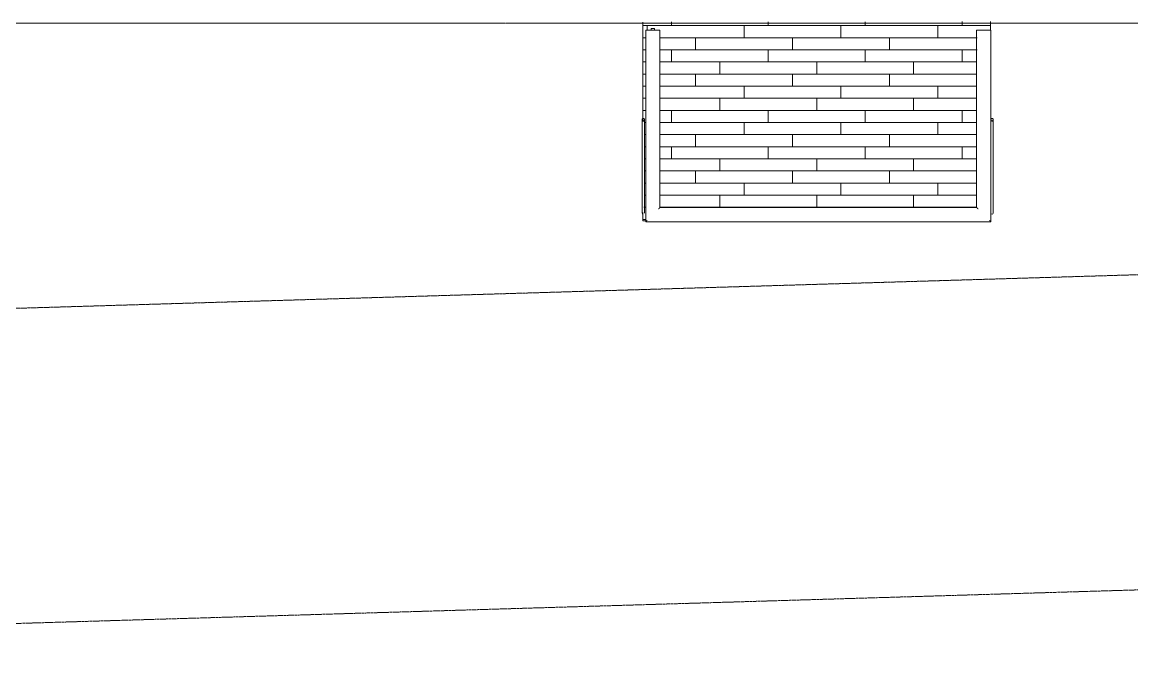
# Model space of a CAD drawing. Header units: inches. Extents: x -1558 to 1975, y 9767 to 12269.
# Drawn here: x 390 to 756.6, y 9772 to 9980.5 of the extents above; entities that cross this region are included whole.
import ezdxf

# ---------------------------------------------------------------- set-up
doc = ezdxf.new("R2010")
doc.units = ezdxf.units.IN
doc.header["$MEASUREMENT"] = 0
doc.linetypes.add('Dash 1_16_', pattern=[0.125, 0.0625, -0.0625])
doc.linetypes.add('Double Dash 3_8_', pattern=[1, 0.375, -0.125, 0.125, -0.125, 0.125, -0.125])
for name, color, linetype, lineweight in [('0-1', 7, 'Continuous', 5), ('0-2', 7, 'Continuous', 9), ('0-3', 10, 'Double Dash 3_8_', 15), ('A-FLOR-1', 7, 'Continuous', 9), ('A-FLOR-HRAL-1', 7, 'Continuous', 9), ('A-FLOR-PATT-1', 252, 'Continuous', 9), ('C-PROP-LINE-1', 10, 'Double Dash 3_8_', 15), ('C-PROP-LINE-2', 10, 'Dash 1_16_', 15), ('S-BEAM-1', 7, 'Continuous', 9)]:
    doc.layers.add(name, color=color, linetype=linetype, lineweight=lineweight)

# ---------------------------------------------------------------- blocks, each defined once
blk = doc.blocks.new('Railing - Baluster_01-2700443-KEY PLAN - 2ND FLOOR')
at = {"layer": 'A-FLOR-HRAL-1'}
for p, q in [((-0.59, 1.18), (0.59, 1.18)), ((-0.59, 0.59), (-0.59, 1.18)), ((0.59, 1.18), (0.59, 0.59))]:
    blk.add_line(p, q, dxfattribs=at)
blk = doc.blocks.new('Railing - Railing-3287919-KEY PLAN - 2ND FLOOR')
at = {"layer": 'A-FLOR-HRAL-1'}
for p, q in [((-3289.57, 9977.83), (-3289.57, 9914.58)), ((-3289.57, 9977.83), (-3289.1, 9977.83)), ((-3289.1, 9977.83), (-3285.32, 9977.83)), ((-3285.32, 9977.83), (-3284.85, 9977.83)), ((-3284.85, 9919.3), (-3284.85, 9977.83)), ((-3180.25, 9977.83), (-3180.25, 9919.3)), ((-3180.25, 9977.83), (-3179.78, 9977.83)), ((-3179.78, 9977.83), (-3176, 9977.83)), ((-3176, 9977.83), (-3175.52, 9977.83)), ((-3175.52, 9948.32), (-3175.52, 9977.83)), ((-3175.52, 9914.58), (-3175.52, 9943.99)), ((-3180.25, 9919.3), (-3284.85, 9919.3)), ((-3289.57, 9914.58), (-3175.52, 9914.58))]:
    blk.add_line(p, q, dxfattribs=at)
for points, knots in [([(-3285.32, 9918.83), (-3285.28, 9918.87), (-3285.22, 9918.93), (-3285.14, 9919.01), (-3285.09, 9919.06), (-3285.06, 9919.09), (-3285.02, 9919.13), (-3284.99, 9919.16), (-3284.97, 9919.18), (-3284.94, 9919.21), (-3284.91, 9919.24), (-3284.88, 9919.27), (-3284.86, 9919.29), (-3284.85, 9919.3), (-3284.85, 9919.3)], [0, 0, 0, 0, 0.166667, 0.25, 0.333333, 0.375, 0.416667, 0.5, 0.541667, 0.583333, 0.666667, 0.75, 0.833333, 1, 1, 1, 1]), ([(-3179.78, 9918.83), (-3179.82, 9918.87), (-3179.88, 9918.93), (-3179.96, 9919.01), (-3180, 9919.06), (-3180.04, 9919.09), (-3180.07, 9919.13), (-3180.1, 9919.16), (-3180.13, 9919.18), (-3180.16, 9919.21), (-3180.19, 9919.24), (-3180.21, 9919.27), (-3180.24, 9919.29), (-3180.25, 9919.3), (-3180.25, 9919.3)], [0, 0, 0, 0, 0.166667, 0.25, 0.333333, 0.375, 0.416667, 0.5, 0.541667, 0.583333, 0.666667, 0.75, 0.833333, 1, 1, 1, 1]), ([(-3289.57, 9914.58), (-3289.57, 9914.58), (-3289.56, 9914.59), (-3289.54, 9914.61), (-3289.51, 9914.64), (-3289.48, 9914.67), (-3289.46, 9914.69), (-3289.43, 9914.72), (-3289.39, 9914.76), (-3289.35, 9914.8), (-3289.31, 9914.84), (-3289.27, 9914.88), (-3289.2, 9914.95), (-3289.14, 9915.01), (-3289.1, 9915.05)], [0, 0, 0, 0, 0.166667, 0.25, 0.333333, 0.416667, 0.458333, 0.5, 0.583333, 0.666667, 0.708333, 0.75, 0.833333, 1, 1, 1, 1]), ([(-3175.52, 9914.58), (-3175.52, 9914.58), (-3175.53, 9914.59), (-3175.56, 9914.61), (-3175.59, 9914.64), (-3175.61, 9914.67), (-3175.64, 9914.69), (-3175.67, 9914.72), (-3175.71, 9914.76), (-3175.75, 9914.8), (-3175.79, 9914.84), (-3175.82, 9914.88), (-3175.89, 9914.95), (-3175.95, 9915.01), (-3176, 9915.05)], [0, 0, 0, 0, 0.166667, 0.25, 0.333333, 0.416667, 0.458333, 0.5, 0.583333, 0.666667, 0.708333, 0.75, 0.833333, 1, 1, 1, 1])]:
    blk.add_open_spline(points, degree=3, knots=knots, dxfattribs=at)
blk.add_blockref('Railing - Baluster_01-2700443-KEY PLAN - 2ND FLOOR', (-3287.21, 9977.24))
blk = doc.blocks.new('Walls 74 - Walls 1-3287864-KEY PLAN - 2ND FLOOR')
at = {"layer": 'S-BEAM-1'}
for p, q in [((-3290.72, 9948.32), (-3290.72, 9917.43)), ((-3289.97, 9917.43), (-3289.97, 9948.32))]:
    blk.add_line(p, q, dxfattribs=at)
at = {"layer": 'S-BEAM-1', "flags": 128}
for points in [[(-3289.97, 9948.32), (-3289.98, 9948.43), (-3290.02, 9948.52), (-3290.07, 9948.61), (-3290.14, 9948.68), (-3290.22, 9948.73), (-3290.3, 9948.76), (-3290.39, 9948.76), (-3290.48, 9948.73), (-3290.56, 9948.68), (-3290.63, 9948.61), (-3290.68, 9948.52), (-3290.71, 9948.43), (-3290.72, 9948.32)], [(-3290.72, 9948.32), (-3290.71, 9948.21), (-3290.68, 9948.12), (-3290.63, 9948.03), (-3290.56, 9947.96), (-3290.48, 9947.91), (-3290.39, 9947.88), (-3290.3, 9947.88), (-3290.22, 9947.91), (-3290.14, 9947.96), (-3290.07, 9948.03), (-3290.02, 9948.12), (-3289.98, 9948.21), (-3289.97, 9948.32)]]:
    blk.add_lwpolyline(points, dxfattribs=at)
at = {"layer": 'S-BEAM-1'}
blk.add_ellipse((-3290.35, 9917.43), major_axis=(0.375, 0), ratio=0.850805, start_param=3.141593, end_param=4.18879, dxfattribs=at)
blk = doc.blocks.new('Walls 75 - Walls 1-3287873-KEY PLAN - 2ND FLOOR')
at = {"layer": 'S-BEAM-1'}
for p, q in [((-3175.52, 9948.32), (-3175.52, 9942.98)), ((-3174.77, 9917.43), (-3174.77, 9948.32))]:
    blk.add_line(p, q, dxfattribs=at)
at = {"layer": 'S-BEAM-1', "flags": 128}
for points in [[(-3174.77, 9948.32), (-3174.78, 9948.43), (-3174.82, 9948.52), (-3174.87, 9948.61), (-3174.94, 9948.68), (-3175.02, 9948.73), (-3175.1, 9948.76), (-3175.19, 9948.76), (-3175.28, 9948.73), (-3175.36, 9948.68), (-3175.43, 9948.61), (-3175.48, 9948.52), (-3175.51, 9948.43), (-3175.52, 9948.32)], [(-3175.52, 9948.32), (-3175.51, 9948.21), (-3175.48, 9948.12), (-3175.43, 9948.03), (-3175.36, 9947.96), (-3175.28, 9947.91), (-3175.19, 9947.88), (-3175.1, 9947.88), (-3175.02, 9947.91), (-3174.94, 9947.96), (-3174.87, 9948.03), (-3174.82, 9948.12), (-3174.78, 9948.21), (-3174.77, 9948.32)]]:
    blk.add_lwpolyline(points, dxfattribs=at)
at = {"layer": 'S-BEAM-1'}
blk.add_ellipse((-3175.15, 9917.43), major_axis=(0.375, 0), ratio=0.850805, start_param=3.141593, end_param=6.283185, dxfattribs=at)
blk = doc.blocks.new('Family - ___-1878357-KEY PLAN - 2ND FLOOR')
at = {"layer": 'C-PROP-LINE-1'}
blk.add_line((-3831.82, 9771.98), (-2096.45, 9823.93), dxfattribs=at)
blk = doc.blocks.new('Family - ___-2835860-KEY PLAN - 2ND FLOOR')
at = {"layer": 'C-PROP-LINE-2'}
blk.add_line((-2638.11, 9980.19), (-3860.72, 9980.19), dxfattribs=at)
blk = doc.blocks.new('Family - ___-2835932-KEY PLAN - 2ND FLOOR')
at = {"layer": 'C-PROP-LINE-2'}
blk.add_line((-2067.92, 9980.19), (-3860.72, 9980.19), dxfattribs=at)
blk = doc.blocks.new('Family - ___-2855424-KEY PLAN - 2ND FLOOR')
at = {"layer": 'C-PROP-LINE-2'}
blk.add_line((-3987.11, 9871.38), (-1910.75, 9933.54), dxfattribs=at)
blk = doc.blocks.new('CTR - 1st Phase - Shell_rvt-1-KEY PLAN - 2ND FLOOR')
at = {"layer": 'A-FLOR-PATT-1'}
h = blk.add_hatch(dxfattribs=at)
h.set_pattern_fill('FP_18', color=256, style=0, pattern_type=2)
h.set_pattern_definition([(0, (-2659.524, 10875.377), (0, 4), []), (90, (-2659.524, 10875.377), (-8, 8), [4, -28]), (90, (-2643.524, 10879.377), (-8, 8), [4, -28])])
h.paths.add_polyline_path([(-3289.57, 9914.94), (-3289.43, 9977.83), (-3287.8, 9977.83), (-3287.68, 9978.42), (-3286.62, 9978.42), (-3286.62, 9977.83), (-3284.85, 9977.83), (-3284.85, 9919.3), (-3180.25, 9919.3), (-3180.11, 9977.83), (-3175.71, 9977.83), (-3175.71, 9980.69), (-3290.54, 9980.6), (-3290.39, 9947.88), (-3290.07, 9948.03), (-3289.97, 9948.32), (-3290.14, 9917.7), (-3290.45, 9917.63), (-3290.54, 9917.49), (-3290.54, 9914.94)], flags=0)
h.paths.add_polyline_path([(-3177.09, 9980.94), (-3175.71, 9980.95), (-3175.71, 9982.08), (-3177.09, 9982.08), (-3177.09, 9981.69)], flags=0)
at = {"layer": 'A-FLOR-1'}
for p, q in [((-3290.54, 9980.48), (-3290.54, 9947.94)), ((-3175.71, 9977.83), (-3175.71, 9980.69)), ((-3290.54, 9917.67), (-3290.54, 9914.94)), ((-3290.54, 9914.94), (-3289.56, 9914.94))]:
    blk.add_line(p, q, dxfattribs=at)
at = {"layer": '0-2'}
for name in ['Railing - Railing-3287919-KEY PLAN - 2ND FLOOR', 'Walls 74 - Walls 1-3287864-KEY PLAN - 2ND FLOOR', 'Walls 75 - Walls 1-3287873-KEY PLAN - 2ND FLOOR']:
    blk.add_blockref(name, (0, 0), dxfattribs=at)
at = {"layer": '0-3'}
for name in ['Family - ___-1878357-KEY PLAN - 2ND FLOOR', 'Family - ___-2835932-KEY PLAN - 2ND FLOOR', 'Family - ___-2835860-KEY PLAN - 2ND FLOOR', 'Family - ___-2855424-KEY PLAN - 2ND FLOOR']:
    blk.add_blockref(name, (0, 0), dxfattribs=at)

msp = doc.modelspace()

# ---------------------------------------------------------------- block references
at = {"layer": '0-1'}
msp.add_blockref('CTR - 1st Phase - Shell_rvt-1-KEY PLAN - 2ND FLOOR', (3885.56, 0), dxfattribs=at)

doc.saveas('drawing.dxf')
